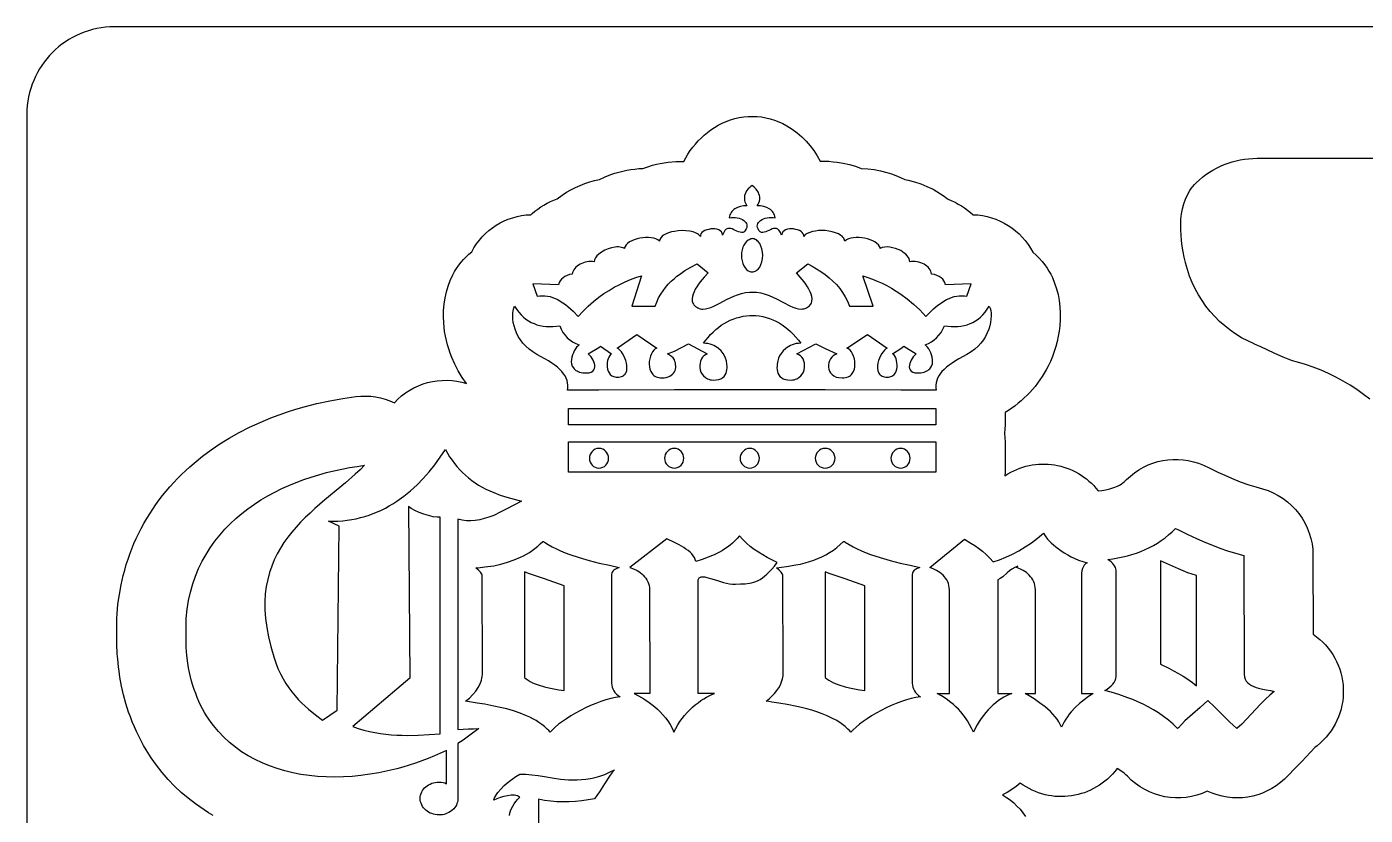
# Model space of a CAD drawing. Extents: x 0 to 500, y 0 to 300.
# Drawn here: x 0 to 152.8, y 210.1 to 300 of the extents above; entities that cross this region are included whole.
import ezdxf

# ---------------------------------------------------------------- set-up
doc = ezdxf.new("R2010")
doc.units = 0
doc.layers.add('Nível Padrão', color=18, linetype='CONTINUOUS')

msp = doc.modelspace()

# ---------------------------------------------------------------- linework, layer by layer
at = {"layer": 'Nível Padrão'}
for points in [[(490, 300), (10, 300), (9.49, 299.99), (8.98, 299.95), (8.48, 299.88), (7.98, 299.8), (7.5, 299.69), (7.03, 299.55), (6.56, 299.39), (6.11, 299.21), (5.66, 299.01), (5.23, 298.79), (4.81, 298.55), (4.41, 298.29), (4.02, 298.01), (3.64, 297.72), (3.28, 297.4), (2.93, 297.07), (2.6, 296.72), (2.28, 296.36), (1.99, 295.98), (1.71, 295.59), (1.45, 295.19), (1.21, 294.77), (0.99, 294.34), (0.79, 293.89), (0.61, 293.44), (0.45, 292.97), (0.31, 292.5), (0.2, 292.02), (0.12, 291.52), (0.05, 291.02), (0.01, 290.51), (0, 290), (0, 10)], [(21.26, 210.02), (20.74, 210.33), (20.24, 210.65), (19.74, 210.99), (19.26, 211.34), (18.43, 211.98), (17.63, 212.66), (16.87, 213.38), (16.14, 214.14), (15.46, 214.93), (14.81, 215.76), (14.2, 216.61), (13.64, 217.5), (13.34, 218.01), (13.05, 218.54), (12.78, 219.07), (12.52, 219.61), (12.28, 220.15), (12.05, 220.7), (11.83, 221.26), (11.63, 221.82), (11.32, 222.79), (11.05, 223.78), (10.82, 224.78), (10.64, 225.79), (10.53, 226.5), (10.49, 226.96), (10.38, 227.87), (10.32, 228.47), (10.3, 228.83), (10.29, 229.19), (10.29, 232.51), (10.3, 233.04), (10.41, 234.14), (10.57, 235.24), (10.77, 236.32), (11.01, 237.4), (11.18, 238.02), (11.36, 238.64), (11.56, 239.25), (11.77, 239.85), (12, 240.45), (12.24, 241.04), (12.5, 241.63), (12.78, 242.21), (13.07, 242.77), (13.37, 243.34), (13.69, 243.89), (14.03, 244.44), (14.38, 244.97), (14.74, 245.5), (15.12, 246.02), (15.51, 246.53), (15.92, 247.03), (16.34, 247.52), (16.77, 248), (17.21, 248.47), (17.67, 248.92), (18.14, 249.37), (18.61, 249.8), (19.1, 250.23), (20.05, 251), (21.04, 251.73), (22.05, 252.41), (23.09, 253.06), (24.25, 253.71), (25.43, 254.31), (26.64, 254.87), (27.87, 255.38), (28.8, 255.73), (29.75, 256.06), (30.7, 256.36), (31.66, 256.64), (33.12, 257.01), (34.6, 257.33), (36.08, 257.6), (37.57, 257.81), (38.13, 257.86), (38.7, 257.87), (39.26, 257.84), (39.81, 257.77), (40.37, 257.66), (40.91, 257.52), (41.44, 257.33), (41.96, 257.11), (42.36, 257.52), (42.79, 257.89), (43.24, 258.24), (43.71, 258.54), (44.2, 258.81), (44.71, 259.05), (45.23, 259.25), (45.76, 259.41), (46.31, 259.53), (46.86, 259.62), (47.41, 259.66), (47.97, 259.67), (48.54, 259.64), (49.1, 259.56), (49.66, 259.45), (50.21, 259.29), (49.71, 260), (49.26, 260.73), (48.86, 261.5), (48.51, 262.28), (48.33, 262.76), (48.17, 263.24), (48.02, 263.73), (47.9, 264.22), (47.79, 264.72), (47.7, 265.22), (47.64, 265.73), (47.59, 266.23), (47.56, 266.94), (47.58, 267.65), (47.64, 268.36), (47.75, 269.07), (47.9, 269.75), (48.09, 270.41), (48.34, 271.07), (48.63, 271.7), (48.84, 272.08), (49.06, 272.44), (49.31, 272.79), (49.57, 273.13), (49.85, 273.46), (50.14, 273.76), (50.46, 274.06), (50.79, 274.33), (51.05, 274.79), (51.34, 275.23), (51.66, 275.65), (52, 276.04), (52.36, 276.41), (52.75, 276.75), (53.16, 277.07), (53.59, 277.36), (54.03, 277.62), (54.5, 277.85), (54.97, 278.05), (55.47, 278.22), (55.97, 278.35), (56.48, 278.46), (57, 278.53), (57.53, 278.56), (57.69, 278.69), (58.01, 278.95), (58.35, 279.2), (58.69, 279.44), (59.04, 279.66), (59.41, 279.86), (59.78, 280.05), (60.16, 280.23), (60.54, 280.39), (61.12, 280.8), (61.61, 281.12), (62.11, 281.41), (62.63, 281.67), (63.16, 281.9), (63.71, 282.11), (64.26, 282.3), (64.82, 282.45), (65.39, 282.58), (66.03, 282.88), (66.68, 283.14), (67.13, 283.29), (67.57, 283.42), (68.03, 283.53), (68.48, 283.63), (68.94, 283.71), (69.4, 283.77), (69.87, 283.82), (70.33, 283.84), (70.88, 284.04), (71.44, 284.2), (71.88, 284.31), (72.32, 284.4), (73.21, 284.54), (74.1, 284.62), (74.55, 284.64), (75, 284.64), (75.23, 285.06), (75.47, 285.47), (75.74, 285.87), (76.02, 286.25), (76.32, 286.61), (76.64, 286.97), (76.98, 287.3), (77.33, 287.62), (77.7, 287.94), (78.09, 288.23), (78.5, 288.51), (78.91, 288.76), (79.38, 289), (79.85, 289.21), (80.34, 289.39), (80.83, 289.53), (81.33, 289.64), (81.84, 289.72), (82.34, 289.77), (82.85, 289.78), (83.36, 289.76), (83.87, 289.71), (84.37, 289.62), (84.87, 289.5), (85.36, 289.35), (85.84, 289.17), (86.31, 288.95), (86.77, 288.71), (87.37, 288.33), (87.93, 287.91), (88.46, 287.45), (88.96, 286.96), (89.42, 286.43), (89.84, 285.87), (90.22, 285.28), (90.56, 284.66), (91.06, 284.66), (91.56, 284.65), (92.04, 284.61), (92.51, 284.55), (93.21, 284.43), (93.91, 284.28), (94.59, 284.08), (95.26, 283.85), (96, 283.8), (96.72, 283.7), (97.45, 283.57), (98.16, 283.39), (98.69, 283.23), (99.21, 283.04), (99.73, 282.82), (100.23, 282.58), (100.62, 282.5), (101.35, 282.31), (102.07, 282.07), (102.76, 281.78), (103.45, 281.46), (103.88, 281.21), (104.3, 280.95), (104.71, 280.67), (105.11, 280.36), (105.19, 280.33), (105.58, 280.16), (105.96, 279.98), (106.33, 279.78), (106.69, 279.56), (107.04, 279.33), (107.39, 279.09), (107.72, 278.83), (108.04, 278.56), (108.58, 278.53), (109.11, 278.46), (109.63, 278.35), (110.14, 278.21), (110.63, 278.04), (111.12, 277.84), (111.58, 277.61), (112.03, 277.34), (112.46, 277.05), (112.88, 276.73), (113.27, 276.38), (113.63, 276.01), (113.98, 275.61), (114.29, 275.18), (114.58, 274.74), (114.85, 274.27), (115.22, 273.94), (115.58, 273.59), (115.91, 273.22), (116.22, 272.83), (116.46, 272.48), (116.68, 272.12), (116.88, 271.76), (117.07, 271.38), (117.33, 270.75), (117.55, 270.1), (117.72, 269.44), (117.85, 268.77), (117.94, 268.05), (117.98, 267.33), (117.98, 266.61), (117.93, 265.89), (117.85, 265.29), (117.75, 264.7), (117.62, 264.11), (117.47, 263.52), (117.28, 262.95), (117.08, 262.38), (116.84, 261.83), (116.58, 261.28), (116.36, 260.88), (116.14, 260.48), (115.9, 260.09), (115.64, 259.71), (115.37, 259.34), (115.09, 258.98), (114.8, 258.63), (114.5, 258.29), (114.18, 257.97), (113.85, 257.65), (113.52, 257.34), (113.17, 257.05), (112.81, 256.77), (112.44, 256.5), (112.06, 256.24), (111.67, 256), (111.67, 254.6), (111.65, 254.11), (111.61, 253.62), (111.65, 253.12), (111.67, 252.63), (111.67, 249.17), (111.66, 248.78), (111.99, 248.99), (112.32, 249.18), (112.66, 249.35), (113, 249.5), (113.35, 249.64), (113.7, 249.76), (114.06, 249.86), (114.42, 249.95), (114.78, 250.01), (115.14, 250.06), (115.5, 250.1), (115.87, 250.11), (116.23, 250.11), (116.59, 250.1), (116.96, 250.06), (117.31, 250.01), (117.67, 249.95), (118.02, 249.87), (118.37, 249.77), (118.72, 249.65), (119.06, 249.52), (119.39, 249.38), (119.72, 249.21), (120.04, 249.04), (120.36, 248.84), (120.66, 248.63), (120.96, 248.41), (121.25, 248.17), (121.53, 247.92), (121.79, 247.65), (122.05, 247.36), (122.29, 247.06), (122.7, 247.11), (123.17, 247.19), (123.64, 247.29), (124.09, 247.43), (124.52, 247.6), (124.73, 247.71), (124.93, 247.83), (125.12, 247.96), (125.3, 248.11), (125.53, 248.34), (125.98, 248.75), (126.45, 249.12), (126.94, 249.46), (127.46, 249.75), (127.99, 250.01), (128.54, 250.22), (129.1, 250.39), (129.67, 250.52), (130.25, 250.6), (130.83, 250.65), (131.42, 250.65), (132, 250.6), (132.59, 250.51), (133.17, 250.38), (133.75, 250.2), (134.31, 249.98), (134.97, 249.69), (135.96, 249.2), (136.74, 248.83), (137.53, 248.49), (138.51, 248.09), (139.51, 247.75), (140.29, 247.51), (141.07, 247.28), (141.69, 247.08), (142.29, 246.83), (142.86, 246.53), (143.4, 246.19), (143.91, 245.81), (144.38, 245.39), (144.82, 244.94), (145.22, 244.46), (145.57, 243.94), (145.89, 243.4), (146.17, 242.83), (146.4, 242.24), (146.58, 241.63), (146.71, 241), (146.8, 240.36), (146.82, 239.71), (146.86, 230.69), (147.24, 230.41), (147.59, 230.11), (147.93, 229.8), (148.25, 229.47), (148.55, 229.12), (148.83, 228.75), (149.08, 228.37), (149.31, 227.97), (149.52, 227.57), (149.7, 227.15), (149.87, 226.72), (150, 226.28), (150.11, 225.83), (150.19, 225.38), (150.25, 224.91), (150.28, 224.45), (150.28, 223.98), (150.26, 223.51), (150.21, 223.05), (150.13, 222.6), (150.02, 222.15), (149.89, 221.71), (149.74, 221.28), (149.56, 220.86), (149.36, 220.45), (149.13, 220.05), (148.88, 219.67), (148.61, 219.3), (148.31, 218.94), (148, 218.61), (147.66, 218.29), (147.3, 217.98), (147.05, 217.76), (146.53, 217.24), (145.54, 216.19), (144.65, 215.25), (144.11, 214.7), (143.56, 214.18), (143.1, 213.78), (142.62, 213.42), (142.12, 213.1), (141.6, 212.82), (141.06, 212.58), (140.51, 212.39), (139.94, 212.23), (139.37, 212.12), (138.79, 212.05), (138.21, 212.03), (137.62, 212.04), (137.04, 212.1), (136.45, 212.21), (135.88, 212.36), (135.31, 212.55), (134.75, 212.79), (134.17, 212.54), (133.57, 212.34), (132.96, 212.19), (132.35, 212.09), (131.74, 212.03), (131.13, 212.03), (130.52, 212.07), (129.91, 212.16), (129.32, 212.3), (128.73, 212.48), (128.16, 212.7), (127.61, 212.97), (127.08, 213.29), (126.57, 213.65), (126.08, 214.05), (125.63, 214.5), (125.45, 214.67), (125.27, 214.83), (124.87, 215.11), (124.45, 215.37), (124.2, 215.05), (123.93, 214.74), (123.66, 214.45), (123.37, 214.18), (123.07, 213.93), (122.76, 213.69), (122.45, 213.47), (122.12, 213.27), (121.78, 213.08), (121.44, 212.91), (121.09, 212.76), (120.74, 212.62), (120.37, 212.51), (120.01, 212.41), (119.64, 212.32), (119.27, 212.26), (118.89, 212.21), (118.51, 212.18), (118.13, 212.17), (117.75, 212.18), (117.37, 212.2), (116.99, 212.25), (116.62, 212.31), (116.24, 212.39), (115.87, 212.49), (115.5, 212.61), (115.14, 212.75), (114.78, 212.9), (114.42, 213.08), (114.08, 213.27), (113.74, 213.49), (113.4, 213.72), (112.94, 213.32), (112.45, 212.97), (111.93, 212.65), (111.39, 212.37), (111.83, 212.09), (112.26, 211.79), (112.66, 211.46), (113.03, 211.1), (113.38, 210.73), (113.7, 210.33), (114, 209.91)], [(153.31, 257.5), (152.58, 258.06), (151.83, 258.6), (151.06, 259.11), (150.26, 259.58), (149.44, 260.02), (148.6, 260.44), (147.74, 260.82), (146.86, 261.16), (145.96, 261.47), (145.04, 261.75), (144.5, 261.9), (143.97, 262.07), (143.4, 262.29), (142.45, 262.72), (141.59, 263.14), (140.87, 263.48), (140.14, 263.8), (140.09, 263.82), (139.37, 264.16), (138.67, 264.53), (138, 264.94), (137.36, 265.39), (136.74, 265.87), (136.16, 266.39), (135.61, 266.94), (135.09, 267.52), (134.6, 268.13), (134.16, 268.76), (133.74, 269.43), (133.37, 270.11), (133.04, 270.82), (132.74, 271.55), (132.49, 272.31), (132.28, 273.07), (132.27, 273.1), (132.13, 273.72), (132.01, 274.34), (131.9, 274.97), (131.82, 275.6), (131.76, 276.23), (131.72, 276.85), (131.72, 277.46), (131.75, 278.07), (131.81, 278.66), (131.92, 279.24), (132.06, 279.8), (132.25, 280.33), (132.48, 280.84), (132.76, 281.33), (132.92, 281.56), (133.1, 281.78), (133.29, 281.99), (133.49, 282.2), (133.85, 282.53), (134.22, 282.84), (134.6, 283.13), (135, 283.4), (135.4, 283.65), (135.82, 283.88), (136.25, 284.09), (136.69, 284.27), (137.13, 284.44), (137.59, 284.59), (138.05, 284.71), (138.51, 284.82), (138.99, 284.9), (139.46, 284.95), (139.94, 284.99), (140.43, 285), (475, 285)], [(55.1, 210.02), (55.15, 210.29), (55.23, 210.56), (55.34, 210.83), (55.47, 211.09), (55.63, 211.35), (55.81, 211.6), (56.03, 211.86), (56.27, 212.12), (56.14, 212.2), (56, 212.26), (55.84, 212.3), (55.66, 212.32), (55.48, 212.33), (55.28, 212.33), (54.88, 212.28), (54.46, 212.18), (54.04, 212.06), (53.65, 211.92), (53.3, 211.78), (53.3, 211.82), (53.38, 212.03), (53.49, 212.23), (53.62, 212.43), (53.77, 212.64), (54.11, 213.04), (54.51, 213.43), (54.94, 213.81), (55.39, 214.16), (55.84, 214.47), (56.27, 214.75), (56.97, 214.73), (57.67, 214.66), (58.38, 214.57), (59.1, 214.46), (59.99, 214.31), (60.91, 214.18), (61.37, 214.13), (61.85, 214.1), (62.33, 214.08), (62.82, 214.08), (63.32, 214.11), (63.83, 214.16), (64.35, 214.24), (64.88, 214.36), (65.42, 214.52), (65.97, 214.71), (66.53, 214.95), (67.1, 215.24), (66.8, 214.88), (66.51, 214.49), (65.93, 213.62), (65.36, 212.73), (65.08, 212.31), (64.81, 211.92), (64.08, 211.8), (63.36, 211.71), (62.64, 211.63), (61.93, 211.59), (61.23, 211.57), (60.52, 211.59), (59.81, 211.64), (59.1, 211.73), (58.42, 211.87), (58.42, 207.83)]]:
    msp.add_lwpolyline(points, dxfattribs=at)
for points in [[(99.77, 269.49), (100.5, 268.95), (101.22, 268.35), (101.94, 267.69), (102.29, 267.33), (102.64, 266.95), (103.23, 267.56), (103.52, 267.83), (103.81, 268.08), (104.11, 268.31), (104.4, 268.52), (104.69, 268.71), (104.98, 268.87), (105.28, 269.01), (105.57, 269.12), (105.86, 269.21), (106.15, 269.27), (106.45, 269.31), (106.74, 269.32), (107.03, 269.3), (107.32, 269.25), (107.81, 270.66), (104.89, 270.56), (104.81, 270.81), (104.7, 271.02), (104.56, 271.21), (104.37, 271.37), (104.16, 271.51), (103.9, 271.63), (103.61, 271.72), (103.28, 271.78), (103.25, 271.95), (103.2, 272.12), (103.12, 272.27), (103.02, 272.42), (102.9, 272.56), (102.75, 272.69), (102.59, 272.8), (102.42, 272.91), (102.23, 273), (102.04, 273.08), (101.83, 273.14), (101.62, 273.19), (101.41, 273.22), (101.2, 273.23), (100.99, 273.22), (100.79, 273.2), (100.77, 273.38), (100.71, 273.55), (100.62, 273.72), (100.5, 273.88), (100.35, 274.04), (100.17, 274.19), (99.98, 274.33), (99.77, 274.46), (99.47, 274.6), (99.15, 274.71), (98.84, 274.8), (98.52, 274.86), (98.22, 274.88), (97.93, 274.87), (97.66, 274.81), (97.43, 274.71), (97.4, 274.82), (97.35, 274.92), (97.22, 275.11), (97.04, 275.29), (96.81, 275.45), (96.56, 275.59), (96.27, 275.7), (95.96, 275.8), (95.64, 275.87), (95.31, 275.92), (94.98, 275.95), (94.66, 275.95), (94.35, 275.92), (94.06, 275.87), (93.79, 275.79), (93.57, 275.68), (93.38, 275.54), (93.36, 275.66), (93.31, 275.78), (93.25, 275.89), (93.17, 276), (93.06, 276.1), (92.94, 276.2), (92.66, 276.37), (92.33, 276.51), (91.95, 276.62), (91.55, 276.7), (91.14, 276.76), (90.75, 276.76), (90.38, 276.74), (90.02, 276.7), (89.68, 276.63), (89.37, 276.54), (89.1, 276.41), (88.87, 276.26), (88.78, 276.17), (88.7, 276.07), (88.7, 276.15), (88.69, 276.23), (88.64, 276.38), (88.53, 276.52), (88.38, 276.64), (88.19, 276.74), (87.99, 276.83), (87.76, 276.89), (87.52, 276.93), (87.28, 276.95), (87.05, 276.94), (86.82, 276.9), (86.62, 276.83), (86.45, 276.73), (86.31, 276.6), (86.25, 276.52), (86.21, 276.43), (86.18, 276.33), (86.16, 276.22), (86.04, 276.53), (85.9, 276.75), (85.75, 276.9), (85.59, 276.97), (85.42, 277), (85.25, 276.98), (85.07, 276.93), (84.89, 276.85), (84.53, 276.68), (84.35, 276.6), (84.18, 276.55), (84.02, 276.52), (83.86, 276.54), (83.71, 276.62), (83.58, 276.76), (83.47, 276.93), (83.41, 277.09), (83.39, 277.25), (83.4, 277.4), (83.45, 277.54), (83.53, 277.68), (83.64, 277.8), (83.77, 277.91), (83.93, 278), (84.11, 278.09), (84.3, 278.15), (84.51, 278.2), (84.73, 278.24), (84.96, 278.25), (85.19, 278.24), (85.43, 278.22), (85.4, 278.38), (85.34, 278.53), (85.28, 278.67), (85.2, 278.8), (85.11, 278.92), (85, 279.04), (84.88, 279.14), (84.75, 279.23), (84.46, 279.38), (84.14, 279.49), (83.77, 279.56), (83.38, 279.58), (83.5, 279.76), (83.58, 279.93), (83.64, 280.11), (83.67, 280.28), (83.68, 280.45), (83.67, 280.61), (83.63, 280.77), (83.58, 280.93), (83.52, 281.08), (83.44, 281.22), (83.25, 281.48), (83.03, 281.7), (82.8, 281.88), (82.66, 281.78), (82.55, 281.68), (82.35, 281.5), (82.17, 281.28), (82.03, 281.03), (81.94, 280.76), (81.92, 280.62), (81.91, 280.47), (81.91, 280.33), (81.94, 280.18), (81.98, 280.03), (82.04, 279.88), (82.11, 279.73), (82.21, 279.58), (81.82, 279.56), (81.46, 279.49), (81.13, 279.38), (80.84, 279.23), (80.71, 279.14), (80.59, 279.04), (80.49, 278.92), (80.4, 278.8), (80.32, 278.67), (80.25, 278.53), (80.2, 278.38), (80.16, 278.22), (80.41, 278.24), (80.65, 278.25), (80.88, 278.24), (81.11, 278.2), (81.32, 278.15), (81.51, 278.09), (81.69, 278), (81.84, 277.91), (81.97, 277.8), (82.08, 277.68), (82.16, 277.54), (82.2, 277.4), (82.21, 277.25), (82.19, 277.09), (82.12, 276.93), (82.02, 276.76), (81.88, 276.62), (81.74, 276.54), (81.58, 276.52), (81.42, 276.55), (81.24, 276.6), (81.07, 276.68), (80.71, 276.85), (80.53, 276.93), (80.35, 276.98), (80.18, 277), (80.01, 276.97), (79.85, 276.9), (79.7, 276.75), (79.56, 276.53), (79.43, 276.22), (79.42, 276.33), (79.39, 276.43), (79.34, 276.52), (79.29, 276.6), (79.15, 276.73), (78.98, 276.83), (78.77, 276.9), (78.55, 276.94), (78.31, 276.95), (78.07, 276.93), (77.84, 276.89), (77.61, 276.83), (77.4, 276.74), (77.22, 276.64), (77.07, 276.52), (76.96, 276.38), (76.9, 276.23), (76.89, 276.15), (76.9, 276.07), (76.8, 276.19), (76.69, 276.29), (76.56, 276.38), (76.41, 276.46), (76.06, 276.59), (75.67, 276.68), (75.24, 276.73), (74.8, 276.74), (74.36, 276.71), (73.92, 276.66), (73.59, 276.59), (73.27, 276.5), (72.99, 276.39), (72.74, 276.26), (72.53, 276.11), (72.37, 275.94), (72.27, 275.75), (72.23, 275.64), (72.22, 275.54), (72.04, 275.68), (71.81, 275.79), (71.56, 275.87), (71.27, 275.92), (70.96, 275.95), (70.64, 275.95), (70.31, 275.92), (69.98, 275.87), (69.66, 275.8), (69.35, 275.7), (69.07, 275.59), (68.81, 275.45), (68.59, 275.29), (68.41, 275.11), (68.29, 274.92), (68.24, 274.82), (68.22, 274.71), (68.07, 274.78), (67.9, 274.83), (67.73, 274.87), (67.54, 274.88), (67.35, 274.88), (67.16, 274.87), (66.76, 274.79), (66.36, 274.67), (65.97, 274.5), (65.61, 274.3), (65.29, 274.07), (65.09, 273.85), (64.93, 273.63), (64.82, 273.42), (64.76, 273.2), (64.56, 273.22), (64.36, 273.23), (64.16, 273.22), (63.95, 273.19), (63.75, 273.14), (63.55, 273.08), (63.35, 273), (63.17, 272.91), (62.99, 272.8), (62.83, 272.69), (62.68, 272.56), (62.56, 272.42), (62.45, 272.27), (62.36, 272.12), (62.3, 271.95), (62.27, 271.78), (61.96, 271.72), (61.68, 271.63), (61.43, 271.51), (61.22, 271.37), (61.04, 271.21), (60.89, 271.02), (60.78, 270.81), (60.71, 270.56), (57.78, 270.66), (58.27, 269.25), (58.56, 269.3), (58.86, 269.32), (59.15, 269.31), (59.44, 269.27), (59.73, 269.21), (60.03, 269.12), (60.32, 269.01), (60.61, 268.87), (60.9, 268.71), (61.2, 268.52), (61.49, 268.31), (61.78, 268.08), (62.07, 267.83), (62.37, 267.56), (62.95, 266.95), (63.51, 267.56), (64.09, 268.12), (64.68, 268.66), (65.29, 269.15), (65.88, 269.56), (66.47, 269.93), (67.07, 270.28), (67.68, 270.61), (68.29, 270.9), (68.91, 271.16), (69.53, 271.39), (70.17, 271.59), (69.05, 268.12), (71.73, 268.12), (71.91, 268.6), (72.12, 269.06), (72.36, 269.49), (72.63, 269.89), (72.92, 270.27), (73.23, 270.63), (73.57, 270.97), (73.92, 271.29), (74.2, 271.53), (74.5, 271.75), (75.12, 272.18), (75.8, 272.58), (76.51, 272.95), (77.78, 271.93), (77.33, 271.45), (76.88, 270.91), (76.67, 270.63), (76.48, 270.34), (76.31, 270.05), (76.17, 269.76), (76.06, 269.48), (75.98, 269.21), (75.95, 268.95), (75.97, 268.7), (76.03, 268.47), (76.09, 268.36), (76.16, 268.26), (76.25, 268.17), (76.35, 268.08), (76.47, 268), (76.61, 267.93), (76.74, 267.87), (76.88, 267.83), (77.03, 267.8), (77.17, 267.79), (77.47, 267.81), (77.77, 267.88), (78.09, 267.98), (78.42, 268.13), (79.12, 268.48), (79.88, 268.88), (80.28, 269.08), (80.7, 269.27), (81.13, 269.43), (81.59, 269.57), (82.06, 269.67), (82.55, 269.73), (82.8, 269.73), (83.31, 269.71), (83.8, 269.63), (84.27, 269.5), (84.73, 269.35), (85.16, 269.17), (85.58, 268.97), (86.37, 268.56), (87.1, 268.18), (87.44, 268.02), (87.78, 267.9), (88.1, 267.82), (88.4, 267.8), (88.55, 267.81), (88.7, 267.83), (88.85, 267.87), (88.99, 267.93), (89.13, 268), (89.25, 268.08), (89.35, 268.17), (89.44, 268.26), (89.51, 268.36), (89.56, 268.47), (89.63, 268.7), (89.65, 268.95), (89.62, 269.21), (89.54, 269.48), (89.44, 269.76), (89.29, 270.05), (89.13, 270.34), (88.94, 270.63), (88.74, 270.91), (88.3, 271.45), (87.87, 271.93), (89.14, 272.95), (89.65, 272.69), (90.15, 272.4), (90.65, 272.08), (91.14, 271.73), (91.6, 271.37), (92.03, 270.99), (92.43, 270.58), (92.8, 270.15), (93.13, 269.69), (93.43, 269.2), (93.69, 268.68), (93.92, 268.12), (96.6, 268.12), (95.43, 271.59), (95.99, 271.41), (96.54, 271.21), (97.09, 270.99), (97.63, 270.74), (98.17, 270.47), (98.7, 270.17), (99.24, 269.84), (99.77, 269.49)], [(82.55, 272.07), (82.66, 272.05), (82.8, 272.03), (82.92, 272.04), (83.05, 272.07), (83.16, 272.11), (83.28, 272.18), (83.38, 272.26), (83.48, 272.36), (83.66, 272.59), (83.81, 272.88), (83.92, 273.2), (83.99, 273.55), (84.02, 273.93), (83.99, 274.3), (83.92, 274.66), (83.81, 274.98), (83.66, 275.26), (83.48, 275.5), (83.38, 275.59), (83.28, 275.68), (83.16, 275.74), (83.05, 275.79), (82.92, 275.82), (82.8, 275.83), (82.73, 275.82), (82.66, 275.8), (82.55, 275.73), (82.45, 275.7), (82.34, 275.65), (82.15, 275.51), (81.99, 275.33), (81.85, 275.1), (81.73, 274.85), (81.65, 274.56), (81.6, 274.25), (81.58, 273.93), (81.6, 273.6), (81.65, 273.29), (81.73, 273.01), (81.85, 272.74), (81.99, 272.51), (82.15, 272.32), (82.34, 272.17), (82.55, 272.07)], [(99.77, 263.31), (100.11, 263.55), (101.52, 262.67), (101.41, 262.59), (101.29, 262.47), (101.17, 262.33), (101.05, 262.16), (100.95, 261.97), (100.86, 261.78), (100.79, 261.58), (100.75, 261.38), (100.74, 261.19), (100.77, 261.01), (100.84, 260.85), (100.97, 260.71), (101.14, 260.6), (101.38, 260.53), (101.68, 260.51), (102.06, 260.53), (102.25, 260.56), (102.43, 260.6), (102.59, 260.66), (102.74, 260.73), (102.87, 260.8), (102.98, 260.89), (103.08, 260.98), (103.16, 261.08), (103.29, 261.29), (103.37, 261.53), (103.4, 261.78), (103.4, 262.04), (103.36, 262.3), (103.29, 262.56), (103.2, 262.8), (103.09, 263.04), (102.96, 263.25), (102.83, 263.43), (102.69, 263.58), (102.55, 263.7), (102.92, 263.86), (103.26, 264.05), (103.57, 264.27), (103.86, 264.52), (104.12, 264.81), (104.36, 265.13), (104.56, 265.49), (104.74, 265.89), (105.14, 265.84), (105.53, 265.81), (105.91, 265.8), (106.28, 265.82), (106.64, 265.86), (106.99, 265.92), (107.34, 266.01), (107.67, 266.13), (107.98, 266.28), (108.29, 266.45), (108.59, 266.66), (108.87, 266.89), (109.14, 267.15), (109.39, 267.45), (109.63, 267.77), (109.86, 268.13), (109.96, 267.91), (110.03, 267.64), (110.07, 267.34), (110.08, 267.01), (110.06, 266.65), (110.01, 266.28), (109.92, 265.89), (109.8, 265.49), (109.64, 265.08), (109.44, 264.68), (109.2, 264.29), (108.91, 263.91), (108.59, 263.55), (108.21, 263.21), (107.79, 262.9), (107.32, 262.62), (106.41, 262.12), (106, 261.88), (105.62, 261.63), (105.28, 261.39), (104.98, 261.15), (104.71, 260.91), (104.47, 260.67), (104.27, 260.42), (104.1, 260.17), (103.97, 259.91), (103.87, 259.65), (103.8, 259.39), (103.77, 259.11), (103.78, 258.82), (103.81, 258.53), (99.77, 258.53), (91.14, 258.58), (82.8, 258.58), (82.55, 258.58), (73.92, 258.58), (65.29, 258.53), (61.73, 258.53), (61.77, 258.82), (61.77, 259.11), (61.74, 259.39), (61.68, 259.65), (61.58, 259.91), (61.45, 260.17), (61.28, 260.42), (61.08, 260.67), (60.84, 260.91), (60.57, 261.15), (60.26, 261.39), (59.92, 261.63), (59.55, 261.88), (59.14, 262.12), (58.22, 262.62), (57.75, 262.9), (57.33, 263.21), (56.96, 263.55), (56.63, 263.91), (56.35, 264.29), (56.11, 264.68), (55.91, 265.08), (55.75, 265.49), (55.62, 265.89), (55.54, 266.28), (55.49, 266.65), (55.47, 267.01), (55.48, 267.34), (55.52, 267.64), (55.59, 267.91), (55.69, 268.13), (55.92, 267.77), (56.17, 267.45), (56.43, 267.15), (56.7, 266.89), (56.98, 266.66), (57.28, 266.45), (57.59, 266.28), (57.91, 266.13), (58.24, 266.01), (58.58, 265.92), (58.93, 265.86), (59.29, 265.82), (59.67, 265.8), (60.05, 265.81), (60.45, 265.84), (60.86, 265.89), (61.02, 265.49), (61.21, 265.13), (61.44, 264.81), (61.7, 264.52), (61.99, 264.27), (62.31, 264.05), (62.66, 263.86), (63.05, 263.7), (62.91, 263.58), (62.77, 263.43), (62.63, 263.25), (62.5, 263.04), (62.39, 262.8), (62.29, 262.56), (62.22, 262.3), (62.17, 262.04), (62.16, 261.78), (62.19, 261.53), (62.27, 261.29), (62.39, 261.08), (62.47, 260.98), (62.57, 260.89), (62.68, 260.8), (62.81, 260.73), (62.95, 260.66), (63.11, 260.6), (63.29, 260.56), (63.49, 260.53), (63.87, 260.51), (64.18, 260.53), (64.43, 260.6), (64.61, 260.71), (64.74, 260.85), (64.81, 261.01), (64.85, 261.19), (64.84, 261.38), (64.8, 261.58), (64.74, 261.78), (64.65, 261.97), (64.54, 262.16), (64.43, 262.33), (64.31, 262.47), (64.19, 262.59), (64.07, 262.67), (65.29, 263.4), (65.49, 263.55), (66.76, 262.67), (66.64, 262.6), (66.54, 262.48), (66.44, 262.32), (66.36, 262.13), (66.3, 261.91), (66.26, 261.68), (66.25, 261.44), (66.26, 261.19), (66.29, 260.95), (66.36, 260.72), (66.47, 260.51), (66.6, 260.33), (66.78, 260.19), (66.89, 260.13), (67, 260.09), (67.13, 260.05), (67.27, 260.03), (67.42, 260.03), (67.58, 260.04), (67.74, 260.06), (67.88, 260.1), (68.01, 260.15), (68.11, 260.21), (68.21, 260.28), (68.29, 260.37), (68.36, 260.47), (68.41, 260.57), (68.48, 260.8), (68.51, 261.06), (68.5, 261.34), (68.46, 261.62), (68.38, 261.91), (68.28, 262.19), (68.16, 262.46), (68.02, 262.71), (67.87, 262.93), (67.71, 263.12), (67.55, 263.26), (67.39, 263.35), (69.63, 264.91), (71.92, 263.35), (71.75, 263.26), (71.58, 263.11), (71.43, 262.91), (71.3, 262.68), (71.2, 262.41), (71.12, 262.12), (71.06, 261.82), (71.05, 261.52), (71.07, 261.22), (71.12, 260.93), (71.23, 260.66), (71.3, 260.54), (71.38, 260.43), (71.47, 260.32), (71.58, 260.23), (71.69, 260.14), (71.83, 260.07), (71.98, 260.02), (72.14, 259.98), (72.32, 259.95), (72.51, 259.94), (72.77, 259.95), (73, 259.99), (73.21, 260.05), (73.4, 260.14), (73.56, 260.24), (73.7, 260.35), (73.82, 260.48), (73.92, 260.62), (74, 260.78), (74.05, 260.94), (74.08, 261.11), (74.09, 261.29), (74.07, 261.47), (74.04, 261.65), (73.99, 261.82), (73.92, 261.99), (73.77, 262.22), (73.59, 262.4), (73.38, 262.55), (73.14, 262.67), (73.92, 263.01), (75.53, 263.84), (77.68, 262.67), (77.47, 262.59), (77.29, 262.46), (77.14, 262.3), (77.01, 262.1), (76.92, 261.87), (76.85, 261.63), (76.82, 261.37), (76.83, 261.11), (76.87, 260.85), (76.96, 260.6), (77.08, 260.37), (77.25, 260.16), (77.46, 259.98), (77.71, 259.84), (77.85, 259.79), (78.01, 259.74), (78.18, 259.71), (78.36, 259.7), (78.7, 259.71), (78.99, 259.76), (79.24, 259.85), (79.44, 259.97), (79.6, 260.11), (79.73, 260.28), (79.82, 260.47), (79.89, 260.67), (79.93, 260.87), (79.95, 261.08), (79.95, 261.29), (79.93, 261.5), (79.86, 261.88), (79.77, 262.18), (79.66, 262.45), (79.48, 262.74), (79.25, 263.02), (78.96, 263.29), (78.8, 263.42), (78.62, 263.53), (78.43, 263.63), (78.22, 263.72), (78, 263.79), (77.76, 263.85), (77.51, 263.88), (77.24, 263.89), (77.5, 264.24), (77.77, 264.57), (78.05, 264.88), (78.34, 265.17), (78.64, 265.45), (78.96, 265.7), (79.28, 265.94), (79.6, 266.15), (79.94, 266.34), (80.29, 266.52), (80.65, 266.66), (81.01, 266.79), (81.38, 266.89), (81.77, 266.97), (82.16, 267.03), (82.55, 267.06), (82.8, 267.06), (83.21, 267.05), (83.62, 267.01), (84.02, 266.94), (84.41, 266.85), (84.79, 266.73), (85.16, 266.58), (85.52, 266.42), (85.87, 266.23), (86.21, 266.01), (86.55, 265.77), (86.87, 265.51), (87.19, 265.23), (87.49, 264.93), (87.79, 264.6), (88.08, 264.26), (88.36, 263.89), (88.09, 263.88), (87.84, 263.85), (87.6, 263.79), (87.38, 263.72), (87.17, 263.63), (86.98, 263.53), (86.8, 263.42), (86.63, 263.29), (86.34, 263.02), (86.11, 262.74), (85.94, 262.45), (85.82, 262.18), (85.73, 261.88), (85.66, 261.5), (85.64, 261.29), (85.63, 261.08), (85.65, 260.87), (85.69, 260.67), (85.75, 260.47), (85.84, 260.28), (85.97, 260.11), (86.14, 259.97), (86.34, 259.85), (86.59, 259.76), (86.89, 259.71), (87.24, 259.7), (87.42, 259.71), (87.59, 259.74), (87.74, 259.79), (87.89, 259.84), (88.14, 259.98), (88.36, 260.16), (88.52, 260.37), (88.65, 260.6), (88.74, 260.85), (88.78, 261.11), (88.79, 261.37), (88.76, 261.63), (88.7, 261.87), (88.61, 262.1), (88.48, 262.3), (88.32, 262.46), (88.13, 262.59), (87.92, 262.67), (90.06, 263.84), (91.14, 263.31), (92.45, 262.67), (92.24, 262.58), (92.06, 262.46), (91.89, 262.29), (91.76, 262.1), (91.65, 261.89), (91.57, 261.66), (91.53, 261.42), (91.53, 261.18), (91.56, 260.94), (91.63, 260.71), (91.75, 260.51), (91.92, 260.32), (92.13, 260.16), (92.4, 260.04), (92.71, 259.97), (93.09, 259.94), (93.28, 259.95), (93.46, 259.98), (93.62, 260.02), (93.77, 260.07), (93.9, 260.14), (94.02, 260.23), (94.13, 260.32), (94.22, 260.43), (94.3, 260.54), (94.37, 260.66), (94.47, 260.93), (94.53, 261.22), (94.54, 261.52), (94.52, 261.82), (94.47, 262.12), (94.38, 262.41), (94.27, 262.68), (94.14, 262.91), (93.98, 263.11), (93.81, 263.26), (93.62, 263.35), (95.96, 264.91), (98.21, 263.35), (98.06, 263.26), (97.9, 263.12), (97.75, 262.93), (97.6, 262.71), (97.46, 262.46), (97.34, 262.19), (97.24, 261.91), (97.16, 261.62), (97.12, 261.34), (97.11, 261.06), (97.14, 260.8), (97.21, 260.57), (97.27, 260.47), (97.34, 260.37), (97.42, 260.28), (97.52, 260.21), (97.63, 260.15), (97.76, 260.1), (97.9, 260.06), (98.06, 260.04), (98.22, 260.03), (98.37, 260.03), (98.5, 260.05), (98.62, 260.09), (98.74, 260.13), (98.84, 260.19), (99.01, 260.33), (99.15, 260.51), (99.25, 260.72), (99.31, 260.95), (99.35, 261.19), (99.35, 261.44), (99.33, 261.68), (99.29, 261.91), (99.23, 262.13), (99.15, 262.32), (99.06, 262.48), (98.96, 262.6), (98.84, 262.67), (99.77, 263.31)], [(65.29, 254.6), (61.83, 254.6), (61.83, 256.46), (65.29, 256.46), (73.92, 256.46), (82.55, 256.46), (91.14, 256.46), (99.77, 256.46), (103.76, 256.46), (103.76, 254.6), (99.77, 254.6), (91.14, 254.6), (82.55, 254.6), (73.92, 254.6), (65.29, 254.6)], [(99.77, 252.63), (103.76, 252.63), (103.76, 249.17), (99.77, 249.17), (91.14, 249.17), (82.55, 249.17), (73.92, 249.17), (65.29, 249.17), (61.83, 249.17), (61.83, 252.63), (65.29, 252.63), (73.92, 252.63), (82.55, 252.63), (91.14, 252.63), (99.77, 252.63)], [(53.3, 246.85), (54.04, 246.57), (54.81, 246.32), (55.62, 246.09), (56.47, 245.87), (54.81, 244.99), (54.04, 244.61), (53.3, 244.26), (52.76, 244.06), (52.23, 243.89), (51.71, 243.76), (51.19, 243.68), (50.69, 243.64), (50.19, 243.64), (49.7, 243.7), (49.2, 243.82), (49.2, 219.83), (50.41, 219.9), (51.01, 219.92), (51.59, 219.93), (50.41, 219.06), (49.82, 218.63), (49.2, 218.22), (49.2, 212.13), (49.2, 211.98), (49.2, 211.79), (49.2, 211.69), (49.17, 211.53), (49.11, 211.37), (49.04, 211.21), (48.96, 211.07), (48.86, 210.93), (48.74, 210.79), (48.48, 210.55), (48.17, 210.36), (48, 210.28), (47.82, 210.21), (47.64, 210.15), (47.45, 210.11), (47.26, 210.09), (47.06, 210.08), (46.84, 210.09), (46.63, 210.12), (46.42, 210.16), (46.23, 210.23), (46.04, 210.3), (45.86, 210.4), (45.7, 210.51), (45.54, 210.63), (45.41, 210.76), (45.28, 210.91), (45.17, 211.06), (45.08, 211.23), (45.01, 211.41), (44.95, 211.59), (44.92, 211.78), (44.91, 211.98), (44.92, 212.17), (44.95, 212.35), (45.01, 212.53), (45.08, 212.7), (45.17, 212.86), (45.28, 213.02), (45.41, 213.16), (45.54, 213.29), (45.7, 213.41), (45.86, 213.52), (46.04, 213.61), (46.23, 213.69), (46.42, 213.75), (46.63, 213.8), (46.84, 213.82), (47.06, 213.83), (47.3, 213.82), (47.53, 213.79), (47.74, 213.73), (47.93, 213.64), (47.93, 217.44), (47.23, 217.12), (46.53, 216.81), (45.82, 216.52), (45.1, 216.25), (44.38, 215.99), (43.66, 215.76), (42.94, 215.54), (42.23, 215.35), (41.21, 215.1), (40.19, 214.89), (39.17, 214.72), (38.15, 214.58), (37.14, 214.48), (36.14, 214.42), (35.14, 214.4), (34.16, 214.42), (33.18, 214.48), (32.22, 214.58), (31.28, 214.71), (30.36, 214.89), (29.45, 215.11), (28.57, 215.37), (27.71, 215.67), (26.87, 216.01), (26.06, 216.39), (25.28, 216.82), (24.53, 217.29), (23.81, 217.8), (23.13, 218.35), (22.48, 218.95), (21.87, 219.59), (21.3, 220.28), (21.03, 220.64), (20.77, 221.01), (20.52, 221.39), (20.29, 221.78), (20.06, 222.19), (19.85, 222.6), (19.64, 223.03), (19.45, 223.47), (19.28, 223.92), (19.11, 224.38), (18.96, 224.85), (18.81, 225.33), (18.69, 225.83), (18.57, 226.34), (18.47, 226.86), (18.39, 227.39), (18.29, 228.29), (18.19, 229.19), (18.19, 232.51), (18.3, 233.54), (18.47, 234.54), (18.69, 235.5), (18.95, 236.43), (19.26, 237.33), (19.62, 238.19), (20.02, 239.02), (20.46, 239.81), (20.94, 240.57), (21.46, 241.3), (22.02, 242), (22.6, 242.67), (23.22, 243.3), (23.87, 243.9), (24.55, 244.48), (25.25, 245.02), (25.98, 245.54), (26.73, 246.02), (27.51, 246.48), (28.3, 246.91), (29.1, 247.31), (29.93, 247.68), (30.76, 248.02), (31.61, 248.34), (32.47, 248.63), (33.33, 248.9), (34.2, 249.14), (35.07, 249.35), (35.95, 249.54), (36.83, 249.71), (37.7, 249.85), (38.57, 249.97), (38.04, 249.45), (37.5, 248.95), (36.37, 247.97), (34.04, 246.02), (32.89, 245.03), (32.34, 244.52), (31.79, 244), (31.26, 243.47), (30.75, 242.92), (30.26, 242.35), (29.8, 241.77), (29.36, 241.16), (28.95, 240.53), (28.58, 239.88), (28.25, 239.19), (27.96, 238.48), (27.7, 237.74), (27.5, 236.96), (27.34, 236.15), (27.23, 235.3), (27.18, 234.41), (27.19, 233.48), (27.26, 232.5), (27.39, 231.48), (27.58, 230.41), (27.85, 229.29), (28.19, 228.12), (28.42, 227.44), (28.67, 226.79), (28.95, 226.19), (29.25, 225.62), (29.57, 225.09), (29.91, 224.59), (30.26, 224.11), (30.62, 223.67), (30.99, 223.25), (31.37, 222.86), (31.76, 222.49), (32.16, 222.14), (32.95, 221.49), (33.74, 220.9), (35.45, 222.03), (35.65, 243.04), (34.43, 243.58), (34.98, 243.58), (35.52, 243.6), (36.06, 243.64), (36.59, 243.7), (37.1, 243.78), (37.61, 243.88), (38.11, 244), (38.6, 244.14), (39.08, 244.29), (39.56, 244.47), (40.02, 244.66), (40.48, 244.87), (40.93, 245.09), (41.37, 245.34), (41.8, 245.59), (42.23, 245.87), (43.04, 246.44), (43.81, 247.07), (44.55, 247.74), (45.26, 248.45), (45.94, 249.22), (46.59, 250.03), (47.2, 250.88), (47.79, 251.77), (48.02, 251.35), (48.27, 250.94), (48.54, 250.55), (48.82, 250.18), (49.11, 249.82), (49.42, 249.47), (49.75, 249.15), (50.09, 248.83), (50.44, 248.53), (50.8, 248.25), (51.18, 247.98), (51.58, 247.72), (51.99, 247.48), (52.41, 247.26), (52.85, 247.04), (53.3, 246.85)], [(65.29, 249.66), (65.52, 249.68), (65.74, 249.74), (65.93, 249.84), (66.09, 249.98), (66.23, 250.14), (66.33, 250.33), (66.39, 250.55), (66.41, 250.78), (66.39, 250.99), (66.33, 251.2), (66.23, 251.39), (66.09, 251.56), (65.93, 251.7), (65.74, 251.81), (65.52, 251.87), (65.29, 251.9), (65.08, 251.87), (64.88, 251.81), (64.7, 251.7), (64.54, 251.56), (64.41, 251.39), (64.31, 251.2), (64.24, 250.99), (64.22, 250.78), (64.24, 250.55), (64.31, 250.33), (64.41, 250.14), (64.54, 249.98), (64.7, 249.84), (64.88, 249.74), (65.08, 249.68), (65.29, 249.66)], [(73.92, 249.66), (74.14, 249.68), (74.34, 249.74), (74.52, 249.84), (74.68, 249.98), (74.81, 250.14), (74.91, 250.33), (74.97, 250.55), (75, 250.78), (74.97, 250.99), (74.91, 251.2), (74.81, 251.39), (74.68, 251.56), (74.52, 251.7), (74.34, 251.81), (74.14, 251.87), (73.92, 251.9), (73.71, 251.87), (73.5, 251.81), (73.31, 251.7), (73.14, 251.56), (73, 251.39), (72.89, 251.2), (72.83, 250.99), (72.8, 250.78), (72.83, 250.55), (72.89, 250.33), (73, 250.14), (73.14, 249.98), (73.31, 249.84), (73.5, 249.74), (73.71, 249.68), (73.92, 249.66)], [(82.55, 249.66), (82.77, 249.68), (82.97, 249.74), (83.15, 249.84), (83.31, 249.98), (83.44, 250.14), (83.54, 250.33), (83.6, 250.55), (83.63, 250.78), (83.6, 250.99), (83.54, 251.2), (83.44, 251.39), (83.31, 251.56), (83.15, 251.7), (82.97, 251.81), (82.77, 251.87), (82.55, 251.9), (82.32, 251.87), (82.11, 251.81), (81.92, 251.7), (81.76, 251.56), (81.62, 251.39), (81.52, 251.2), (81.45, 250.99), (81.43, 250.78), (81.45, 250.55), (81.52, 250.33), (81.62, 250.14), (81.76, 249.98), (81.92, 249.84), (82.11, 249.74), (82.32, 249.68), (82.55, 249.66)], [(91.14, 249.66), (91.37, 249.68), (91.58, 249.74), (91.77, 249.84), (91.93, 249.98), (92.07, 250.14), (92.17, 250.33), (92.24, 250.55), (92.26, 250.78), (92.24, 250.99), (92.17, 251.2), (92.07, 251.39), (91.93, 251.56), (91.77, 251.7), (91.58, 251.81), (91.37, 251.87), (91.14, 251.9), (90.91, 251.87), (90.69, 251.81), (90.5, 251.7), (90.34, 251.56), (90.2, 251.39), (90.1, 251.2), (90.04, 250.99), (90.01, 250.78), (90.04, 250.55), (90.1, 250.33), (90.2, 250.14), (90.34, 249.98), (90.5, 249.84), (90.69, 249.74), (90.91, 249.68), (91.14, 249.66)], [(99.77, 249.66), (99.98, 249.68), (100.18, 249.74), (100.36, 249.84), (100.52, 249.98), (100.65, 250.14), (100.75, 250.33), (100.82, 250.55), (100.84, 250.78), (100.82, 250.99), (100.75, 251.2), (100.65, 251.39), (100.52, 251.56), (100.36, 251.7), (100.18, 251.81), (99.98, 251.87), (99.77, 251.9), (99.54, 251.87), (99.32, 251.81), (99.13, 251.7), (98.97, 251.56), (98.83, 251.39), (98.73, 251.2), (98.67, 250.99), (98.65, 250.78), (98.67, 250.55), (98.73, 250.33), (98.83, 250.14), (98.97, 249.98), (99.13, 249.84), (99.32, 249.74), (99.54, 249.68), (99.77, 249.66)], [(42.23, 224.42), (37.21, 220.17), (37.84, 219.95), (38.48, 219.76), (39.11, 219.6), (39.74, 219.47), (40.36, 219.36), (40.98, 219.28), (41.61, 219.23), (42.23, 219.2), (42.83, 219.17), (43.44, 219.16), (44.68, 219.18), (45.93, 219.25), (47.2, 219.34), (47.2, 244.07), (47.04, 244.05), (46.85, 244.05), (46.39, 244.11), (45.87, 244.23), (45.33, 244.4), (44.79, 244.6), (44.3, 244.83), (43.89, 245.06), (43.72, 245.17), (43.59, 245.28), (43.74, 225.68), (42.23, 224.42)], [(85.04, 238.12), (85.36, 238.47), (85.67, 238.9), (85.04, 239.19), (84.52, 239.45), (84.01, 239.74), (83.52, 240.05), (83.04, 240.37), (82.58, 240.72), (82.15, 241.1), (81.73, 241.49), (81.34, 241.92), (81.08, 241.62), (80.82, 241.34), (80.55, 241.09), (80.28, 240.85), (79.99, 240.63), (79.7, 240.43), (79.4, 240.25), (79.09, 240.07), (78.45, 239.76), (77.78, 239.49), (77.08, 239.23), (76.36, 238.99), (76.31, 239.23), (76.21, 239.45), (76.08, 239.66), (75.91, 239.86), (75.71, 240.06), (75.49, 240.24), (75.25, 240.41), (75, 240.58), (74.46, 240.88), (73.93, 241.15), (73.05, 241.58), (68.85, 238.31), (69.26, 238.17), (69.66, 237.98), (69.85, 237.86), (70.03, 237.73), (70.21, 237.58), (70.38, 237.43), (70.53, 237.26), (70.67, 237.08), (70.79, 236.89), (70.9, 236.69), (70.98, 236.47), (71.04, 236.25), (71.08, 236.02), (71.1, 235.78), (71.14, 223.93), (69.34, 223.93), (69.84, 223.67), (70.42, 223.34), (71.04, 222.92), (71.36, 222.69), (71.68, 222.43), (72, 222.15), (72.31, 221.84), (72.61, 221.52), (72.91, 221.17), (73.18, 220.8), (73.44, 220.4), (73.67, 219.98), (73.87, 219.54), (74.08, 219.95), (74.3, 220.35), (74.55, 220.73), (74.81, 221.1), (75.09, 221.44), (75.38, 221.77), (75.68, 222.08), (75.99, 222.37), (76.31, 222.64), (76.63, 222.89), (76.95, 223.12), (77.27, 223.33), (77.59, 223.52), (77.9, 223.68), (78.21, 223.81), (78.51, 223.93), (76.65, 223.93), (76.65, 236.9), (76.68, 236.99), (76.72, 237.06), (76.77, 237.12), (76.83, 237.17), (76.99, 237.23), (77.17, 237.25), (77.39, 237.23), (77.64, 237.18), (78.21, 237.02), (78.85, 236.81), (79.53, 236.61), (79.87, 236.52), (80.22, 236.46), (80.56, 236.42), (80.9, 236.41), (81.46, 236.43), (81.99, 236.45), (82.49, 236.51), (82.74, 236.56), (82.99, 236.62), (83.23, 236.71), (83.48, 236.82), (83.72, 236.95), (83.98, 237.12), (84.23, 237.31), (84.49, 237.54), (84.76, 237.81), (85.04, 238.12)], [(117.61, 240.55), (118.03, 240.26), (118.43, 239.99), (118.83, 239.75), (119.23, 239.54), (119.64, 239.34), (120.07, 239.16), (120.53, 239), (121.03, 238.85), (120.9, 238.76), (120.79, 238.66), (120.7, 238.56), (120.62, 238.44), (120.5, 238.19), (120.44, 237.93), (120.4, 237.66), (120.39, 237.39), (120.39, 236.9), (120.39, 223.93), (121.71, 223.93), (121.21, 223.58), (120.69, 223.2), (120.18, 222.79), (119.69, 222.33), (119.22, 221.83), (119, 221.57), (118.79, 221.29), (118.59, 221.01), (118.41, 220.71), (118.25, 220.4), (118.1, 220.08), (117.98, 220.39), (117.81, 220.69), (117.62, 221), (117.38, 221.29), (117.13, 221.59), (116.85, 221.87), (116.55, 222.14), (116.25, 222.4), (115.62, 222.89), (115, 223.31), (114.43, 223.66), (113.96, 223.93), (115.13, 223.93), (115.13, 235.78), (115.11, 236.02), (115.08, 236.25), (115.02, 236.47), (114.94, 236.69), (114.83, 236.89), (114.72, 237.08), (114.58, 237.26), (114.44, 237.43), (114.28, 237.58), (114.11, 237.73), (113.75, 237.98), (113.37, 238.17), (112.98, 238.31), (113.13, 238.46), (112.77, 238.31), (112.45, 238.13), (112.17, 237.92), (111.91, 237.7), (111.4, 237.26), (111.13, 237.06), (110.84, 236.9), (110.84, 223.93), (112.44, 223.93), (112.14, 223.81), (111.84, 223.68), (111.53, 223.52), (111.22, 223.33), (110.92, 223.12), (110.62, 222.89), (110.32, 222.64), (110.03, 222.37), (109.75, 222.08), (109.47, 221.77), (109.2, 221.44), (108.95, 221.1), (108.7, 220.73), (108.47, 220.35), (108.26, 219.95), (108.06, 219.54), (107.85, 219.98), (107.63, 220.4), (107.4, 220.8), (107.15, 221.17), (106.89, 221.52), (106.62, 221.84), (106.34, 222.15), (106.06, 222.43), (105.77, 222.69), (105.49, 222.92), (104.93, 223.34), (104.4, 223.67), (103.91, 223.93), (105.33, 223.93), (105.33, 235.78), (105.31, 236.02), (105.27, 236.25), (105.21, 236.47), (105.12, 236.69), (105.01, 236.89), (104.89, 237.08), (104.74, 237.26), (104.59, 237.43), (104.42, 237.58), (104.24, 237.73), (103.86, 237.98), (103.47, 238.17), (103.08, 238.31), (107.03, 241.53), (107.78, 241.09), (108.21, 240.82), (108.65, 240.51), (109.09, 240.17), (109.52, 239.8), (109.93, 239.39), (110.3, 238.95), (111.03, 239.2), (111.77, 239.5), (112.51, 239.85), (113.25, 240.23), (113.98, 240.66), (114.69, 241.13), (115.38, 241.65), (116.05, 242.21), (116.25, 241.91), (116.52, 241.55), (116.71, 241.34), (116.95, 241.11), (117.25, 240.85), (117.61, 240.55)], [(131.46, 242.6), (132.54, 242.07), (133.53, 241.61), (134.46, 241.21), (135.34, 240.85), (136.2, 240.53), (137.07, 240.23), (137.97, 239.95), (138.92, 239.68), (138.97, 226.12), (139, 225.83), (139.08, 225.57), (139.21, 225.35), (139.37, 225.16), (139.58, 224.99), (139.81, 224.85), (140.06, 224.73), (140.33, 224.63), (140.61, 224.55), (140.9, 224.48), (141.46, 224.37), (141.97, 224.27), (142.38, 224.17), (141.88, 223.75), (141.36, 223.26), (140.84, 222.73), (140.3, 222.16), (139.22, 221), (138.68, 220.45), (138.14, 219.93), (137.28, 220.72), (136.45, 221.54), (135.63, 222.36), (134.83, 223.15), (133.94, 222.35), (133.05, 221.57), (132.21, 220.8), (131.82, 220.41), (131.46, 220.03), (131.43, 220.02), (131.41, 220), (131.36, 219.93), (130.86, 220.43), (130.33, 220.9), (129.77, 221.33), (129.2, 221.72), (128.61, 222.09), (128.02, 222.42), (127.42, 222.72), (126.83, 223), (126.26, 223.24), (125.7, 223.46), (124.66, 223.82), (123.77, 224.08), (123.07, 224.27), (123.32, 224.44), (123.56, 224.62), (123.78, 224.8), (123.96, 225), (124.12, 225.21), (124.24, 225.42), (124.32, 225.64), (124.34, 225.88), (124.34, 238.02), (124.32, 238.17), (124.27, 238.33), (124.18, 238.49), (124.06, 238.65), (123.92, 238.81), (123.77, 238.96), (123.42, 239.24), (123.99, 239.31), (124.55, 239.4), (125.1, 239.51), (125.63, 239.64), (126.16, 239.79), (126.68, 239.96), (127.18, 240.15), (127.67, 240.35), (128.15, 240.58), (128.61, 240.83), (129.07, 241.1), (129.5, 241.38), (129.93, 241.69), (130.34, 242.02), (130.74, 242.38), (131.12, 242.75), (131.46, 242.6)], [(59.1, 241.19), (59.52, 240.92), (59.97, 240.67), (60.45, 240.43), (60.94, 240.21), (61.45, 240), (61.98, 239.8), (63.07, 239.44), (64.2, 239.12), (65.35, 238.82), (66.5, 238.56), (67.63, 238.31), (67.28, 238.16), (67.13, 238.08), (67.01, 238), (66.91, 237.9), (66.84, 237.79), (66.79, 237.67), (66.76, 237.53), (66.76, 225.1), (66.77, 224.88), (66.82, 224.66), (66.9, 224.45), (67.01, 224.24), (67.14, 224.05), (67.31, 223.86), (67.51, 223.69), (67.73, 223.54), (67.21, 223.48), (66.67, 223.37), (66.11, 223.22), (65.53, 223.03), (64.94, 222.81), (64.36, 222.56), (63.77, 222.29), (63.2, 222), (62.65, 221.69), (62.11, 221.37), (61.61, 221.05), (61.14, 220.73), (60.71, 220.42), (60.33, 220.11), (60, 219.81), (59.73, 219.54), (59.58, 219.71), (59.42, 219.87), (59.1, 220.17), (58.79, 220.41), (58.47, 220.64), (58.13, 220.84), (57.78, 221.04), (57.42, 221.22), (57.06, 221.39), (56.31, 221.69), (55.55, 221.95), (54.78, 222.17), (54.03, 222.35), (53.3, 222.51), (52.29, 222.71), (51.4, 222.85), (50.08, 223.05), (50.53, 223.42), (50.92, 223.81), (51.25, 224.22), (51.53, 224.63), (51.75, 225.05), (51.9, 225.47), (51.96, 225.68), (52, 225.89), (52.02, 226.11), (52.03, 226.32), (51.98, 237.29), (51.97, 237.43), (51.93, 237.55), (51.87, 237.67), (51.78, 237.78), (51.55, 238), (51.25, 238.26), (51.76, 238.31), (52.27, 238.37), (53.3, 238.51), (54.11, 238.69), (54.89, 238.91), (55.64, 239.17), (56.36, 239.48), (56.71, 239.65), (57.05, 239.84), (57.38, 240.04), (57.7, 240.26), (58.01, 240.49), (58.32, 240.74), (58.62, 241), (58.91, 241.29), (59, 241.26), (59.1, 241.19)], [(93.43, 241.19), (93.86, 240.92), (94.32, 240.67), (94.79, 240.43), (95.29, 240.21), (95.8, 240), (96.33, 239.8), (97.42, 239.44), (98.55, 239.12), (99.69, 238.82), (100.83, 238.56), (101.96, 238.31), (101.58, 238.16), (101.43, 238.08), (101.3, 238), (101.21, 237.9), (101.14, 237.79), (101.1, 237.67), (101.08, 237.53), (101.08, 225.1), (101.1, 224.88), (101.15, 224.66), (101.22, 224.45), (101.33, 224.24), (101.46, 224.05), (101.62, 223.86), (101.8, 223.69), (102.01, 223.54), (101.5, 223.48), (100.96, 223.37), (100.41, 223.22), (99.84, 223.03), (99.25, 222.81), (98.67, 222.56), (98.09, 222.29), (97.52, 222), (96.97, 221.69), (96.44, 221.37), (95.94, 221.05), (95.47, 220.73), (95.04, 220.42), (94.66, 220.11), (94.33, 219.81), (94.06, 219.54), (93.91, 219.71), (93.74, 219.87), (93.43, 220.17), (92.95, 220.52), (92.45, 220.84), (91.91, 221.13), (91.36, 221.39), (90.79, 221.62), (90.2, 221.83), (89.62, 222.02), (89.03, 222.18), (88.45, 222.33), (87.89, 222.46), (86.81, 222.67), (85.85, 222.83), (85.04, 222.95), (84.71, 223.02), (84.41, 223.05), (84.74, 223.32), (84.89, 223.47), (85.04, 223.64), (85.35, 223.95), (85.62, 224.27), (85.84, 224.6), (86.03, 224.94), (86.17, 225.28), (86.28, 225.62), (86.34, 225.97), (86.36, 226.32), (86.31, 237.29), (86.3, 237.43), (86.26, 237.55), (86.19, 237.67), (86.11, 237.78), (85.88, 238), (85.58, 238.26), (86.71, 238.41), (87.8, 238.6), (88.32, 238.71), (88.84, 238.84), (89.34, 238.99), (89.83, 239.15), (90.3, 239.34), (90.76, 239.54), (91.21, 239.77), (91.65, 240.02), (92.07, 240.29), (92.47, 240.6), (92.86, 240.93), (93.23, 241.29), (93.33, 241.26), (93.43, 241.19)], [(131.46, 226.22), (132.01, 225.91), (132.54, 225.57), (133.05, 225.2), (133.51, 224.81), (133.51, 226.8), (133.51, 227.73), (133.51, 237.39), (133.02, 237.54), (132.52, 237.72), (132, 237.93), (131.46, 238.17), (129.41, 239.09), (129.41, 227.29), (130.36, 226.81), (130.91, 226.53), (131.46, 226.22)], [(59.1, 224.71), (59.6, 224.57), (60.15, 224.45), (60.73, 224.35), (61.34, 224.27), (61.34, 236.22), (59.1, 237), (57.83, 237.43), (57.27, 237.63), (56.81, 237.82), (56.81, 225.78), (57, 225.61), (57.22, 225.45), (57.47, 225.3), (57.73, 225.17), (58.03, 225.05), (58.36, 224.93), (59.1, 224.71)], [(93.43, 224.71), (93.93, 224.57), (94.48, 224.45), (95.06, 224.35), (95.67, 224.27), (95.67, 236.22), (93.43, 237), (92.15, 237.43), (91.6, 237.63), (91.14, 237.82), (91.14, 225.78), (91.33, 225.61), (91.56, 225.45), (91.81, 225.3), (92.08, 225.17), (92.38, 225.05), (92.71, 224.93), (93.43, 224.71)]]:
    msp.add_lwpolyline(points, close=True, dxfattribs=at)

doc.saveas('drawing.dxf')
